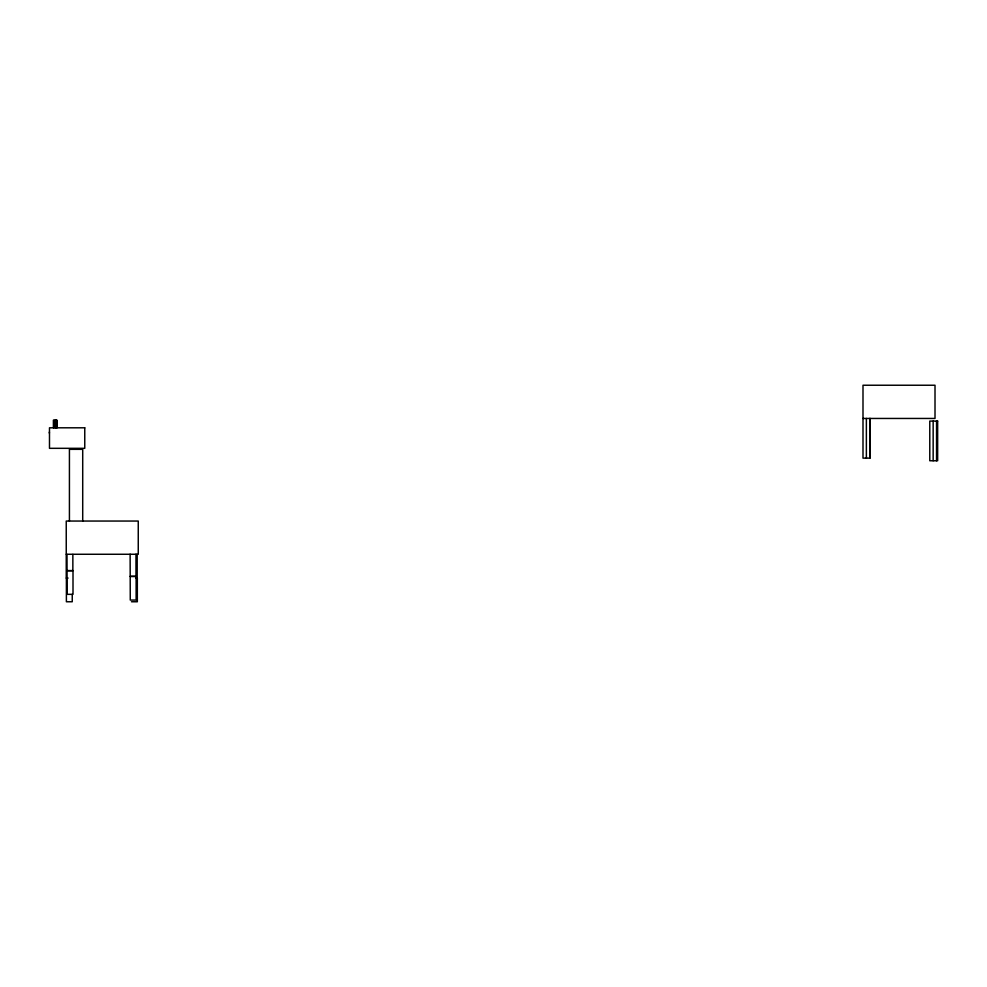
<?xml version="1.0" encoding="UTF-8"?>
<svg xmlns="http://www.w3.org/2000/svg" width="987" height="987" viewBox="0 0 987 987"><rect width="100%" height="100%" fill="white"/><g stroke="black" fill="none" stroke-linecap="round" stroke-linejoin="round"><path stroke-width="1.48" d="M862.996 418.451L935.01 418.451L935.01 385.238L862.996 385.238L862.996 458.128L870.164 458.128L870.164 418.451M66.24 554.262L138.254 554.262L138.254 521.05L66.24 521.05L66.252 578.148L67.708 578.148M67.141 570.597L73.001 570.597L73.001 594.334L67.141 594.334L66.993 554.398M66.993 570.72L72.853 570.72L72.853 554.398M130.272 576.334L136.132 576.334L136.132 600.071L130.272 600.071L130.124 554.2M130.124 576.457L135.984 576.457L135.984 554.2M67.856 578.024L66.388 578.024L66.388 601.762L72.248 601.762L72.248 594.347M135.861 578.024L137.329 578.024L137.329 601.762L131.468 601.762M135.712 578.148L137.181 578.148L137.181 554.398M936.552 421.091L936.552 460.756M933.159 421.091L933.159 460.756M869.769 418.451L869.769 458.128M866.376 418.451L866.376 458.128M82.711 521.05L82.711 449.332L69.423 449.332L69.423 521.05M57.049 427.803L57.049 420.178L53.397 420.178L53.397 427.803M56.518 420.178L56.518 427.803M56.271 420.178L56.271 427.803M55.741 420.178L55.741 427.803M54.174 420.178L54.174 427.803M49.35 432.096L49.35 433.108M937.65 421.091L929.779 421.091L929.779 460.756L937.65 460.756L937.65 421.091M84.759 427.803L49.486 427.803L49.486 448.32L84.759 448.32L84.759 427.803"/></g></svg>
